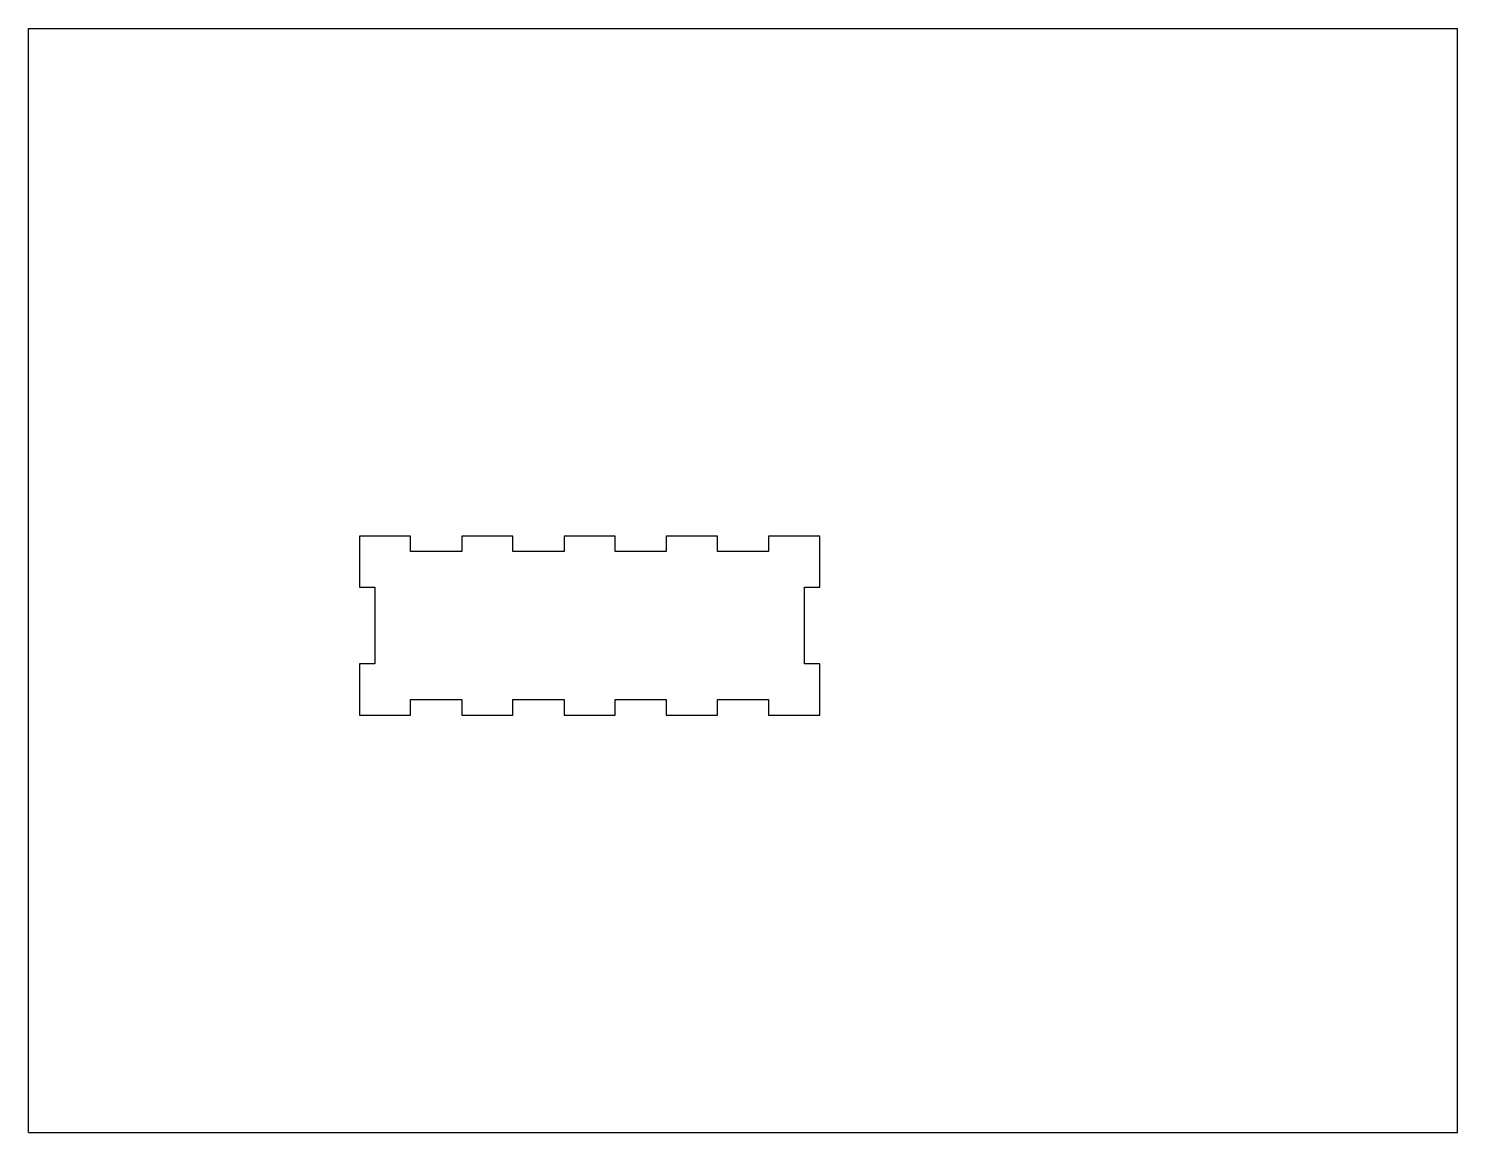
# Model space of a CAD drawing. Header units: inches. Extents: x 0 to 22, y 0 to 17.
import ezdxf

# ---------------------------------------------------------------- set-up
doc = ezdxf.new("R2010")
doc.units = ezdxf.units.IN
doc.header["$LTSCALE"] = 1.21
doc.header["$MEASUREMENT"] = 0
doc.layers.get('0').update_dxf_attribs({"linetype": 'CONTINUOUS'})

msp = doc.modelspace()

# ---------------------------------------------------------------- linework, layer by layer
at = {"color": 7, "linetype": 'Continuous'}
for p, q in [((0, 0), (0, 17)), ((0, 17), (22, 17)), ((22, 0), (22, 17)), ((5.094, 9.184), (5.094, 8.397)), ((5.882, 9.184), (5.094, 9.184)), ((5.882, 8.948), (5.882, 9.184)), ((6.669, 9.184), (6.669, 8.948)), ((7.456, 9.184), (6.669, 9.184)), ((7.456, 8.948), (7.456, 9.184)), ((8.244, 9.184), (8.244, 8.948)), ((9.031, 9.184), (8.244, 9.184)), ((9.031, 8.948), (9.031, 9.184)), ((9.819, 9.184), (9.819, 8.948)), ((10.606, 9.184), (9.819, 9.184)), ((10.606, 8.948), (10.606, 9.184)), ((12.181, 9.184), (11.393, 9.184)), ((11.393, 9.184), (11.393, 8.948)), ((12.181, 8.397), (12.181, 9.184)), ((6.669, 8.948), (5.882, 8.948)), ((8.244, 8.948), (7.456, 8.948)), ((9.819, 8.948), (9.031, 8.948)), ((11.393, 8.948), (10.606, 8.948)), ((5.094, 8.397), (5.33, 8.397)), ((5.33, 8.397), (5.33, 7.216)), ((11.945, 8.397), (12.181, 8.397)), ((11.945, 7.216), (11.945, 8.397)), ((5.094, 7.216), (5.094, 6.428)), ((5.33, 7.216), (5.094, 7.216)), ((12.181, 7.216), (11.945, 7.216)), ((12.181, 6.428), (12.181, 7.216)), ((5.882, 6.428), (5.882, 6.665)), ((5.882, 6.665), (6.669, 6.665)), ((6.669, 6.665), (6.669, 6.428)), ((7.456, 6.428), (7.456, 6.665)), ((7.456, 6.665), (8.244, 6.665)), ((8.244, 6.665), (8.244, 6.428)), ((9.031, 6.665), (9.819, 6.665)), ((9.031, 6.428), (9.031, 6.665)), ((9.819, 6.665), (9.819, 6.428)), ((10.606, 6.665), (11.393, 6.665)), ((10.606, 6.428), (10.606, 6.665)), ((11.393, 6.665), (11.393, 6.428)), ((5.094, 6.428), (5.882, 6.428)), ((6.669, 6.428), (7.456, 6.428)), ((8.244, 6.428), (9.031, 6.428)), ((9.819, 6.428), (10.606, 6.428)), ((11.393, 6.428), (12.181, 6.428)), ((0, 0), (22, 0))]:
    msp.add_line(p, q, dxfattribs=at)

doc.saveas('drawing.dxf')
